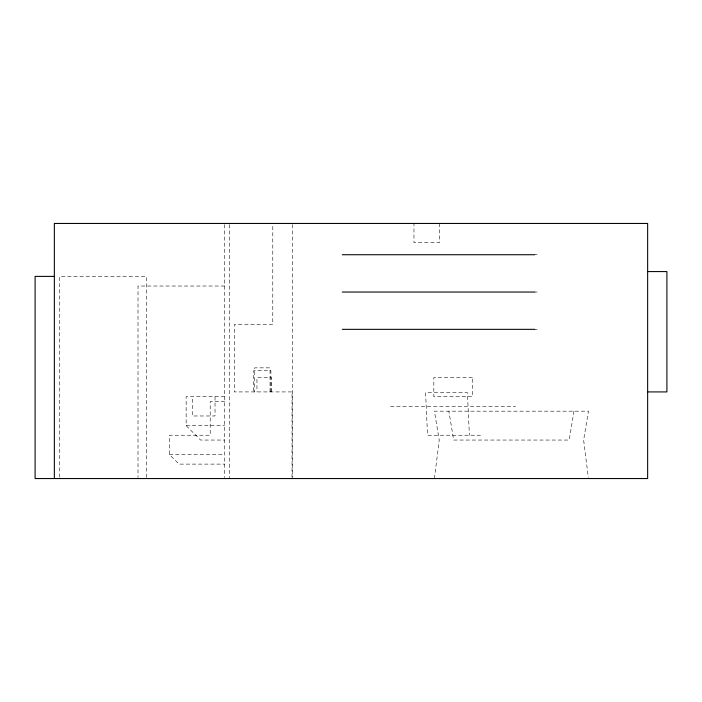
<?xml version="1.0" encoding="UTF-8"?>
<svg xmlns="http://www.w3.org/2000/svg" width="702" height="702" viewBox="0 0 702 702"><rect width="100%" height="100%" fill="white"/><g stroke="black" fill="none" stroke-linecap="round" stroke-linejoin="round"><path stroke-width="0.53" stroke-dasharray="3.51 2.63" d="M434.415 478.553L439.233 440.049L434.415 411.17L588.443 411.17L583.625 440.049L588.311 477.492M573.999 411.17L569.19 440.049L453.667 440.049L448.859 411.17M535.038 254.729L537.232 254.729M224.649 286.021L138.013 286.021L138.013 477.465M535.038 292.041L537.232 292.041M535.038 329.343L537.232 329.343M224.649 396.727L186.144 396.727L186.144 425.605L200.579 440.049L224.649 440.049M224.649 401.544L210.214 401.544L210.214 435.231L169.393 435.231L169.393 454.484L179.019 464.11L224.649 464.11M390.514 406.353L515.663 406.353M186.144 425.605L224.649 425.605M480.589 435.231L427.536 435.231L425.587 392.576L467.435 392.576L469.384 435.231M169.393 454.484L224.649 454.484M439.496 223.447L439.496 242.699L413.969 242.699L413.969 223.447M292.611 224.543L292.611 477.457M292.041 477.457L292.041 391.918L234.275 391.918L234.275 324.526L272.78 324.526L272.78 223.447M271.384 391.918L271.384 377.474L256.95 377.474L256.95 391.918M270.919 391.918L270.919 370.735L253.597 370.735L253.597 391.918M270.051 391.918L270.051 367.848L254.65 367.848L254.65 391.918M229.466 224.543L229.466 478.553M224.649 224.526L224.649 477.5M215.023 396.727L215.023 415.979L192.401 415.979L192.401 396.727M146.385 477.465L146.385 276.395L59.74 276.395L59.74 477.465M472.341 377.474L433.836 377.474L433.836 396.727L472.341 396.727L472.341 377.474"/><path stroke-width="1.05" d="M342.286 254.729L534.819 254.729M647.648 271.577L666.9 271.577L666.9 391.918L647.648 391.918M54.352 276.395L35.1 276.395L35.1 478.553L647.648 478.553L647.648 223.447L54.352 223.447L54.352 478.553M342.286 292.041L534.819 292.041M342.286 329.343L534.819 329.343"/></g></svg>
